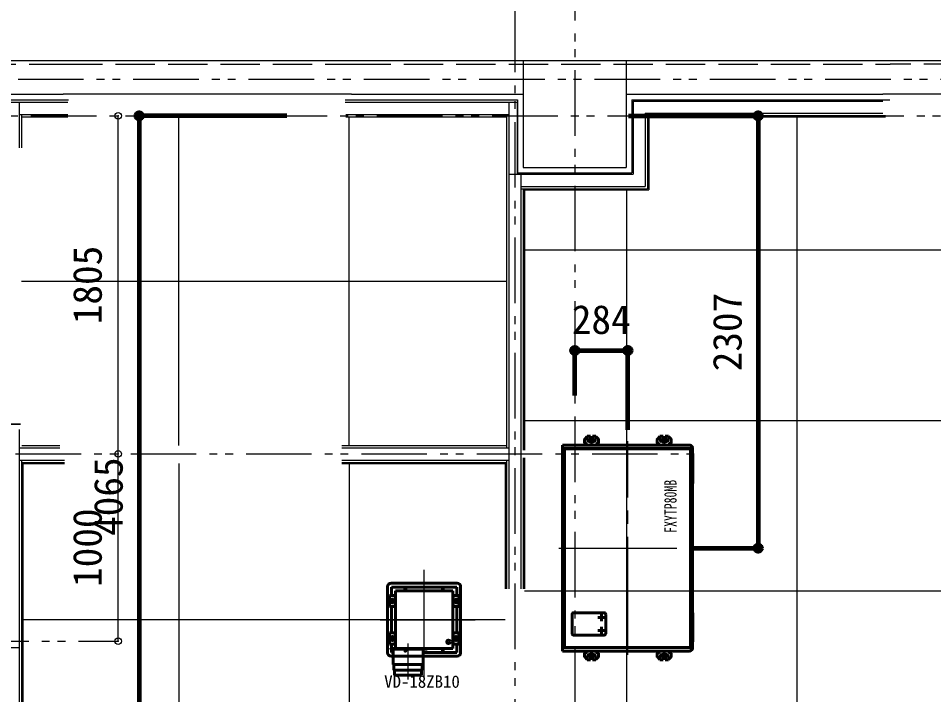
# Model space of a CAD drawing. Units: millimetres at full size. Extents: x -22551 to 92397, y -19340 to 14894.
# Drawn here: x 53649 to 58539, y 3230 to 6840 of the extents above; entities that cross this region are included whole.
import ezdxf
from ezdxf.enums import TextEntityAlignment as Align

# ---------------------------------------------------------------- set-up
doc = ezdxf.new("R2010")
doc.units = ezdxf.units.MM
doc.header["$LTSCALE"] = 70
doc.header["$PDMODE"] = 32
doc.header["$PDSIZE"] = 35
for name, pattern in [('CHAIN1', [8, 5, -1, 1, -1]), ('CHAIN2', [12, 9, -1, 1, -1]), ('DASHED3', [4, 3, -1]), ('DOUBLE_CHAIN1', [8.8, 5, -1, 0.6, -0.6, 0.6, -1])]:
    doc.linetypes.add(name, pattern=pattern)
for name, color, linetype, lineweight in [('1-0_1-SP_配管(M00_A-00 １階平面図_190409_150.jww)', 7, 'Continuous', 15), ('2-0_通芯', 7, 'Continuous', 15), ('2-1_躯体', 7, 'Continuous', 15), ('2-2_間仕切り芯', 7, 'DOUBLE_CHAIN1', 15), ('2-3_間仕切り', 7, 'Continuous', 15), ('4-2_5-3', 7, 'Continuous', 15), ('4-4_ジプトーン・ケイカル', 7, 'Continuous', 15), ('5-0_無題1', 1, 'Continuous', 60), ('9-0_無題1', 5, 'Continuous', 40)]:
    doc.layers.add(name, color=color, linetype=linetype, lineweight=lineweight)
doc.styles.add('ＭＳ ゴシック', font='')
doc.styles.get('ＭＳ ゴシック').set_extended_font_data('MS Gothic')

# ---------------------------------------------------------------- blocks, each defined once
blk = doc.blocks.new('グループ部品-70')
at = {"layer": '9-0_無題1'}
for p, q in [((56688.27, 4607.06), (56674.73, 4593.82)), ((56674.73, 4593.82), (56688.27, 4607.06)), ((56688.27, 4609.36), (56688.27, 4607.06)), ((56705.27, 4609.36), (56688.27, 4609.36)), ((56688.27, 4609.36), (56705.27, 4609.36)), ((56688.27, 4607.06), (56688.27, 4609.36)), ((56705.27, 4593.36), (56705.27, 4609.36)), ((56705.27, 4609.36), (56705.27, 4593.36)), ((56717.27, 4609.36), (56717.27, 4593.36)), ((56734.27, 4609.36), (56717.27, 4609.36)), ((56717.27, 4609.36), (56717.27, 4593.36)), ((56734.27, 4609.36), (56717.27, 4609.36)), ((56734.27, 4607.06), (56734.27, 4609.36)), ((56734.27, 4607.06), (56734.27, 4609.36)), ((56747.81, 4593.82), (56734.27, 4607.06)), ((56747.81, 4593.82), (56734.27, 4607.06)), ((57076.27, 4607.06), (57062.73, 4593.82)), ((57062.73, 4593.82), (57076.27, 4607.06)), ((57076.27, 4609.36), (57076.27, 4607.06)), ((57093.27, 4609.36), (57076.27, 4609.36)), ((57076.27, 4609.36), (57093.27, 4609.36)), ((57076.27, 4607.06), (57076.27, 4609.36)), ((57093.27, 4593.36), (57093.27, 4609.36)), ((57093.27, 4609.36), (57093.27, 4593.36)), ((57105.27, 4609.36), (57105.27, 4593.36)), ((57122.27, 4609.36), (57105.27, 4609.36)), ((57105.27, 4609.36), (57105.27, 4593.36)), ((57122.27, 4609.36), (57105.27, 4609.36)), ((57122.27, 4607.06), (57122.27, 4609.36)), ((57122.27, 4607.06), (57122.27, 4609.36)), ((57135.81, 4593.82), (57122.27, 4607.06)), ((57135.81, 4593.82), (57122.27, 4607.06)), ((56683.27, 4562.36), (56556.27, 4562.36)), ((56556.27, 4562.36), (56556.27, 3462.36)), ((56556.27, 3462.36), (56556.27, 4562.36)), ((57231.27, 4562.36), (56556.27, 4562.36)), ((56673.27, 4590.29), (56673.27, 4577.36)), ((56673.27, 4590.29), (56673.27, 4577.36)), ((56683.27, 4567.36), (56683.27, 4562.36)), ((56683.27, 4567.36), (56683.27, 4562.36)), ((56697.27, 4593.36), (56705.27, 4593.36)), ((56705.27, 4593.36), (56697.27, 4593.36)), ((56725.27, 4581.36), (56697.27, 4581.36)), ((56725.27, 4581.36), (56697.27, 4581.36)), ((56717.27, 4593.36), (56725.27, 4593.36)), ((56725.27, 4593.36), (56717.27, 4593.36)), ((56739.27, 4562.36), (56739.27, 4567.36)), ((56739.27, 4567.36), (56739.27, 4562.36)), ((57071.27, 4562.36), (56739.27, 4562.36)), ((56749.27, 4577.36), (56749.27, 4590.29)), ((56749.27, 4590.29), (56749.27, 4577.36)), ((57061.27, 4590.29), (57061.27, 4577.36)), ((57061.27, 4590.29), (57061.27, 4577.36)), ((57071.27, 4567.36), (57071.27, 4562.36)), ((57071.27, 4567.36), (57071.27, 4562.36)), ((57085.27, 4593.36), (57093.27, 4593.36)), ((57093.27, 4593.36), (57085.27, 4593.36)), ((57113.27, 4581.36), (57085.27, 4581.36)), ((57113.27, 4581.36), (57085.27, 4581.36)), ((57105.27, 4593.36), (57113.27, 4593.36)), ((57113.27, 4593.36), (57105.27, 4593.36)), ((57127.27, 4562.36), (57127.27, 4567.36)), ((57127.27, 4567.36), (57127.27, 4562.36)), ((57231.27, 4562.36), (57127.27, 4562.36)), ((57137.27, 4577.36), (57137.27, 4590.29)), ((57137.27, 4590.29), (57137.27, 4577.36)), ((57251.25, 4543.36), (56556.27, 4543.36)), ((57251.27, 4542.36), (56556.27, 4542.36)), ((56565.27, 3482.36), (56565.27, 4542.36)), ((56566.27, 3482.36), (56566.27, 4542.36)), ((57239.87, 3482.36), (57239.87, 4542.36)), ((57251.07, 3482.36), (57251.07, 4542.36)), ((57251.07, 3486.36), (57251.07, 4538.36)), ((57251.27, 4538.36), (57251.07, 4538.36)), ((57251.87, 4513.12), (57251.07, 4513.12)), ((57251.27, 4538.36), (57251.27, 4542.36)), ((56607.47, 3557.36), (56607.47, 3657.36)), ((56777.47, 3667.36), (56617.47, 3667.36)), ((56787.47, 3642.36), (56765.27, 3642.36)), ((56787.47, 3557.36), (56787.47, 3657.36)), ((57251.87, 3667.36), (57251.07, 3667.36)), ((57251.87, 3667.36), (57251.87, 3511.6)), ((56777.47, 3547.36), (56617.47, 3547.36)), ((57251.27, 3482.36), (56556.27, 3482.36)), ((57251.25, 3481.36), (56556.27, 3481.36)), ((57251.07, 3511.6), (57251.87, 3511.6)), ((57251.27, 3486.36), (57251.07, 3486.36)), ((57251.27, 3486.36), (57251.27, 3482.36)), ((56556.27, 3462.36), (56683.27, 3462.36)), ((57231.27, 3462.36), (56556.27, 3462.36)), ((56673.27, 3434.43), (56673.27, 3447.36)), ((56673.27, 3434.43), (56673.27, 3447.36)), ((56688.27, 3417.66), (56674.73, 3430.9)), ((56674.73, 3430.89), (56688.27, 3417.66)), ((56683.27, 3457.36), (56683.27, 3462.36)), ((56683.27, 3457.36), (56683.27, 3462.36)), ((56725.27, 3443.36), (56697.27, 3443.36)), ((56725.27, 3443.36), (56697.27, 3443.36)), ((56697.27, 3431.36), (56705.27, 3431.36)), ((56705.27, 3431.36), (56697.27, 3431.36)), ((56705.27, 3431.36), (56705.27, 3415.36)), ((56705.27, 3415.36), (56705.27, 3431.36)), ((56717.27, 3431.36), (56725.27, 3431.36)), ((56717.27, 3415.36), (56717.27, 3431.36)), ((56725.27, 3431.36), (56717.27, 3431.36)), ((56717.27, 3415.36), (56717.27, 3431.36)), ((56747.81, 3430.9), (56734.27, 3417.66)), ((56747.81, 3430.89), (56734.27, 3417.66)), ((56739.27, 3462.36), (57071.27, 3462.36)), ((56739.27, 3462.36), (56739.27, 3457.36)), ((56739.27, 3457.36), (56739.27, 3462.36)), ((56749.27, 3447.36), (56749.27, 3434.43)), ((56749.27, 3434.43), (56749.27, 3447.36)), ((57061.27, 3434.43), (57061.27, 3447.36)), ((57061.27, 3434.43), (57061.27, 3447.36)), ((57076.27, 3417.66), (57062.73, 3430.9)), ((57062.73, 3430.89), (57076.27, 3417.66)), ((57071.27, 3457.36), (57071.27, 3462.36)), ((57071.27, 3457.36), (57071.27, 3462.36)), ((57113.27, 3443.36), (57085.27, 3443.36)), ((57113.27, 3443.36), (57085.27, 3443.36)), ((57085.27, 3431.36), (57093.27, 3431.36)), ((57093.27, 3431.36), (57085.27, 3431.36)), ((57093.27, 3431.36), (57093.27, 3415.36)), ((57093.27, 3415.36), (57093.27, 3431.36)), ((57105.27, 3431.36), (57113.27, 3431.36)), ((57105.27, 3415.36), (57105.27, 3431.36)), ((57105.27, 3415.36), (57105.27, 3431.36)), ((57113.27, 3431.36), (57105.27, 3431.36)), ((57135.81, 3430.9), (57122.27, 3417.66)), ((57127.27, 3462.36), (57231.27, 3462.36)), ((57127.27, 3462.36), (57127.27, 3457.36)), ((57127.27, 3457.36), (57127.27, 3462.36)), ((57137.27, 3447.36), (57137.27, 3434.43)), ((57137.27, 3434.43), (57137.27, 3447.36)), ((56688.27, 3415.36), (56688.27, 3417.66)), ((56688.27, 3417.66), (56688.27, 3415.36)), ((56705.27, 3415.36), (56688.27, 3415.36)), ((56688.27, 3415.36), (56705.27, 3415.36)), ((56734.27, 3415.36), (56717.27, 3415.36)), ((56734.27, 3415.36), (56717.27, 3415.36)), ((56734.27, 3417.66), (56734.27, 3415.36)), ((56734.27, 3417.66), (56734.27, 3415.36)), ((57076.27, 3415.36), (57076.27, 3417.66)), ((57076.27, 3417.66), (57076.27, 3415.36)), ((57093.27, 3415.36), (57076.27, 3415.36)), ((57076.27, 3415.36), (57093.27, 3415.36)), ((57122.27, 3415.36), (57105.27, 3415.36)), ((57122.27, 3415.36), (57105.27, 3415.36)), ((57122.27, 3417.66), (57122.27, 3415.36))]:
    blk.add_line(p, q, dxfattribs=at)
at = {"layer": '9-0_無題1', "color": 7, "linetype": 'CHAIN2', "lineweight": 15}
for p, q in [((56905.27, 3442.36), (56905.27, 4582.36)), ((56536.27, 4012.36), (57271.07, 4012.36))]:
    blk.add_line(p, q, dxfattribs=at)
at = {"layer": '9-0_無題1', "linetype": 'CHAIN1'}
for p, q in [((56745.27, 3642.36), (56785.27, 3642.36)), ((56765.27, 3622.36), (56765.27, 3662.36)), ((56745.27, 3572.36), (56785.27, 3572.36)), ((56765.27, 3552.36), (56765.27, 3592.36))]:
    blk.add_line(p, q, dxfattribs=at)
at = {"layer": '9-0_無題1'}
for points in [[(57251.07, 4538.36), (57251.27, 4538.36), (57251.27, 4542.36)], [(57251.87, 4513.12), (57251.87, 4357.36), (57251.07, 4357.36)], [(57251.27, 3482.36), (57251.27, 3486.36), (57251.07, 3486.36)], [(57135.81, 3430.89), (57122.27, 3417.66), (57122.27, 3415.36)]]:
    blk.add_lwpolyline(points, dxfattribs=at)
for centre in [(56711.27, 4587.36), (57099.27, 4587.36), (56711.27, 3437.36), (57099.27, 3437.36)]:
    blk.add_circle(centre, 10, dxfattribs=at)
for centre, radius, start, end in [((56678.27, 4590.29), 5, 135.00003, 179.99995), ((56678.27, 4590.29), 5, 135, 180), ((56678.27, 4577.36), 5, 179.99995, 270.00003), ((56678.27, 4577.36), 5, 180, 270), ((56678.27, 4567.36), 5, 359.99995, 90.00003), ((56678.27, 4567.36), 5, 359.99998, 90), ((56697.27, 4587.36), 6, 90, 269.99998), ((56697.27, 4587.36), 6, 90, 270), ((56725.27, 4587.36), 6, 270, 90), ((56725.27, 4587.36), 6, 270, 90), ((56744.27, 4567.36), 5, 89.99994, 180.00003), ((56744.27, 4567.36), 5, 90, 180), ((56744.27, 4577.36), 5, 269.99995, 0.00003), ((56744.27, 4577.36), 5, 270, 359.99998), ((56744.27, 4590.29), 5, 0.00003, 44.99995), ((56744.27, 4590.29), 5, 359.99998, 44.99998), ((57066.27, 4590.29), 5, 135.00003, 179.99995), ((57066.27, 4590.29), 5, 135, 180), ((57066.27, 4577.36), 5, 179.99995, 270.00003), ((57066.27, 4577.36), 5, 180, 270), ((57066.27, 4567.36), 5, 359.99995, 90.00003), ((57066.27, 4567.36), 5, 359.99998, 90), ((57085.27, 4587.36), 6, 90, 269.99998), ((57085.27, 4587.36), 6, 90, 270), ((57113.27, 4587.36), 6, 270, 90), ((57113.27, 4587.36), 6, 270, 90), ((57132.27, 4567.36), 5, 89.99994, 180.00003), ((57132.27, 4567.36), 5, 90, 180), ((57132.27, 4577.36), 5, 269.99995, 0.00003), ((57132.27, 4577.36), 5, 270, 359.99998), ((57132.27, 4590.29), 5, 0.00003, 44.99995), ((57132.27, 4590.29), 5, 359.99998, 44.99998), ((57231.27, 4542.36), 20, 359.99995, 90.00003), ((57231.27, 4542.36), 20, 359.99998, 90), ((56617.47, 3657.36), 10, 90, 180), ((56777.47, 3657.36), 10, 359.99998, 90), ((56617.47, 3557.36), 10, 180, 270), ((56777.47, 3557.36), 10, 270, 359.99998), ((57231.27, 3482.36), 20, 269.99995, 0.00003), ((57231.27, 3482.36), 20, 270, 359.99998), ((56678.27, 3447.36), 5, 89.99995, 180.00003), ((56678.27, 3447.36), 5, 90, 180), ((56678.27, 3434.43), 5, 180.00003, 224.99995), ((56678.27, 3434.43), 5, 180, 225), ((56678.27, 3457.36), 5, 269.99995, 0.00003), ((56678.27, 3457.36), 5, 270, 359.99998), ((56697.27, 3437.36), 6, 90, 269.99998), ((56697.27, 3437.36), 6, 90, 270), ((56725.27, 3437.36), 6, 270, 90), ((56725.27, 3437.36), 6, 270, 90), ((56744.27, 3457.36), 5, 179.99995, 270.00005), ((56744.27, 3457.36), 5, 180, 270), ((56744.27, 3447.36), 5, 359.99995, 90.00003), ((56744.27, 3447.36), 5, 359.99998, 90), ((56744.27, 3434.43), 5, 315.00003, 359.99995), ((56744.27, 3434.43), 5, 314.99998, 359.99998), ((57066.27, 3447.36), 5, 89.99995, 180.00003), ((57066.27, 3447.36), 5, 90, 180), ((57066.27, 3434.43), 5, 180.00003, 224.99995), ((57066.27, 3434.43), 5, 180, 225), ((57066.27, 3457.36), 5, 269.99995, 0.00003), ((57066.27, 3457.36), 5, 270, 359.99998), ((57085.27, 3437.36), 6, 90, 269.99998), ((57085.27, 3437.36), 6, 90, 270), ((57113.27, 3437.36), 6, 270, 90), ((57113.27, 3437.36), 6, 270, 90), ((57132.27, 3457.36), 5, 179.99995, 270.00005), ((57132.27, 3457.36), 5, 180, 270), ((57132.27, 3447.36), 5, 359.99995, 90.00003), ((57132.27, 3447.36), 5, 359.99998, 90), ((57132.27, 3434.43), 5, 315.00003, 359.99995), ((57132.27, 3434.43), 5, 314.99998, 359.99998)]:
    blk.add_arc(centre, radius, start, end, dxfattribs=at)
at = {"layer": '9-0_無題1', "color": 7, "style": 'ＭＳ ゴシック', "width": 0.7}
blk.add_text('FXYTP80MB', height=65.98, rotation=90, dxfattribs=at).set_placement((57185.01, 4093.76), align=Align.BOTTOM_LEFT)
blk = doc.blocks.new('グループ部品-87')
at = {"layer": '9-0_無題1', "color": 7, "linetype": 'CHAIN2', "lineweight": 15}
for p, q in [((55816.99, 3323.06), (55816.99, 3895.35)), ((55581.57, 3629.77), (56088.94, 3629.77)), ((55730.99, 3309.77), (55730.99, 3503.67))]:
    blk.add_line(p, q, dxfattribs=at)
at = {"layer": '9-0_無題1'}
for p, q in [((55640.27, 3824.77), (55993.71, 3824.77)), ((55640.27, 3824.77), (55816.99, 3824.77)), ((55816.99, 3824.77), (55993.71, 3824.77)), ((55621.99, 3453.05), (55621.99, 3806.48)), ((55621.99, 3453.05), (55621.99, 3806.48)), ((55642.49, 3804.27), (55991.49, 3804.27)), ((55642.49, 3759.77), (55642.49, 3804.27)), ((55970.49, 3783.27), (55663.49, 3783.27)), ((55663.49, 3783.27), (55663.49, 3476.27)), ((55714.49, 3793.27), (55714.49, 3798.27)), ((55719.49, 3793.27), (55719.49, 3798.27)), ((55914.49, 3793.27), (55914.49, 3798.27)), ((55919.49, 3793.27), (55919.49, 3798.27)), ((55970.49, 3783.27), (55970.49, 3476.27)), ((55991.49, 3759.77), (55991.49, 3804.27)), ((56011.99, 3629.77), (56011.99, 3806.48)), ((55631.24, 3759.77), (55631.24, 3699.77)), ((55661.74, 3759.77), (55631.24, 3759.77)), ((55638.99, 3733.27), (55638.99, 3726.27)), ((55653.99, 3733.27), (55653.99, 3726.27)), ((55661.74, 3759.77), (55661.74, 3699.77)), ((55661.74, 3759.77), (55663.49, 3759.77)), ((55972.24, 3759.77), (55970.49, 3759.77)), ((55972.24, 3759.77), (56002.74, 3759.77)), ((55979.99, 3733.27), (55979.99, 3726.27)), ((55994.99, 3733.27), (55994.99, 3726.27)), ((56002.74, 3759.77), (56002.74, 3699.77)), ((55661.74, 3699.77), (55631.24, 3699.77)), ((55642.49, 3559.77), (55642.49, 3699.77)), ((55661.74, 3699.77), (55663.49, 3699.77)), ((55972.24, 3699.77), (55970.49, 3699.77)), ((55991.49, 3559.77), (55991.49, 3699.77)), ((55631.24, 3499.77), (55631.24, 3559.77)), ((55661.74, 3559.77), (55631.24, 3559.77)), ((55638.99, 3526.27), (55638.99, 3533.27)), ((55653.99, 3526.27), (55653.99, 3533.27)), ((55661.74, 3499.77), (55661.74, 3559.77)), ((55661.74, 3559.77), (55663.49, 3559.77)), ((55972.24, 3559.77), (55970.49, 3559.77)), ((55972.24, 3499.77), (55972.24, 3559.77)), ((55972.24, 3559.77), (56002.74, 3559.77)), ((55979.99, 3526.27), (55979.99, 3533.27)), ((55994.99, 3526.27), (55994.99, 3533.27)), ((56002.74, 3499.77), (56002.74, 3559.77)), ((55661.74, 3499.77), (55631.24, 3499.77)), ((55637.99, 3476.27), (55970.49, 3476.27)), ((55637.99, 3476.27), (55637.99, 3473.27)), ((55637.99, 3473.27), (55832.99, 3473.27)), ((55642.49, 3476.27), (55642.49, 3499.77)), ((55642.49, 3455.27), (55642.49, 3473.27)), ((55650.99, 3391.27), (55650.99, 3473.27)), ((55661.74, 3499.77), (55663.49, 3499.77)), ((55810.99, 3391.27), (55810.99, 3473.27)), ((55832.99, 3473.27), (55832.99, 3476.27)), ((55972.24, 3499.77), (55970.49, 3499.77)), ((55972.24, 3499.77), (56002.74, 3499.77)), ((55991.49, 3455.27), (55991.49, 3499.77)), ((55640.27, 3434.77), (55651.49, 3434.77)), ((55650.99, 3434.77), (55640.27, 3434.77)), ((55642.49, 3455.27), (55650.99, 3455.27)), ((55810.99, 3455.27), (55991.49, 3455.27)), ((55993.71, 3434.77), (55810.99, 3434.77)), ((55993.71, 3434.77), (55810.99, 3434.77)), ((55914.49, 3466.27), (55914.49, 3461.27)), ((55919.49, 3466.27), (55919.49, 3461.27)), ((55650.99, 3391.27), (55810.99, 3391.27)), ((55654.99, 3361.27), (55654.99, 3391.27)), ((55806.99, 3361.27), (55806.99, 3391.27)), ((55654.99, 3361.27), (55806.99, 3361.27)), ((55658.99, 3334.27), (55658.99, 3361.27)), ((55658.99, 3334.27), (55802.99, 3334.27)), ((55802.99, 3334.27), (55802.99, 3361.27))]:
    blk.add_line(p, q, dxfattribs=at)
at = {"layer": '9-0_無題1', "linetype": 'DASHED3'}
blk.add_line((55810.99, 3434.77), (55650.99, 3434.77), dxfattribs=at)
at = {"layer": '9-0_無題1'}
for points in [[(56011.99, 3806.48), (56011.99, 3453.05), (56011.99, 3629.77)], [(55972.24, 3759.77), (55972.24, 3699.77), (56002.74, 3699.77)]]:
    blk.add_lwpolyline(points, dxfattribs=at)
for centre, radius in [((55716.99, 3795.77), 2.5), ((55716.99, 3795.77), 2.5), ((55916.99, 3795.77), 2.5), ((55916.99, 3795.77), 2.5), ((55646.49, 3729.77), 7.5), ((55987.49, 3729.77), 7.5), ((55982.99, 3729.77), 2.5), ((55646.49, 3529.77), 7.5), ((55946.99, 3511.77), 9.5), ((55987.49, 3529.77), 7.5), ((55982.99, 3529.77), 2.5), ((55982.99, 3529.77), 2.5), ((55716.99, 3463.77), 2.5), ((55716.99, 3463.77), 2.5), ((55916.99, 3463.77), 2.5), ((55916.99, 3463.77), 2.5)]:
    blk.add_circle(centre, radius, dxfattribs=at)
for centre, radius, start, end in [((55640.27, 3806.48), 18.28, 90, 180), ((55640.27, 3806.48), 18.28, 90, 180), ((55993.71, 3806.48), 18.28, 0, 90), ((55993.71, 3806.48), 18.28, 0, 90), ((55716.99, 3798.27), 2.5, 0, 180), ((55716.99, 3793.27), 2.5, 180, 0), ((55916.99, 3798.27), 2.5, 0, 180), ((55916.99, 3793.27), 2.5, 180, 0), ((55646.49, 3733.27), 7.5, 0, 180), ((55646.49, 3726.27), 7.5, 180, 0), ((55987.49, 3733.27), 7.5, 0, 180), ((55987.49, 3726.27), 7.5, 180, 0), ((55646.49, 3533.27), 7.5, 0, 180), ((55646.49, 3526.27), 7.5, 180, 0), ((55987.49, 3533.27), 7.5, 0, 180), ((55987.49, 3526.27), 7.5, 180, 0), ((55640.27, 3453.05), 18.28, 180, 270), ((55640.27, 3453.05), 18.28, 180, 270), ((55916.99, 3466.27), 2.5, 0, 180), ((55916.99, 3461.27), 2.5, 180, 0), ((55993.71, 3453.05), 18.28, 270, 0), ((55993.71, 3453.05), 18.28, 270, 0)]:
    blk.add_arc(centre, radius, start, end, dxfattribs=at)

msp = doc.modelspace()

# ---------------------------------------------------------------- linework, layer by layer
at = {"layer": '1-0_1-SP_配管(M00_A-00 １階平面図_190409_150.jww)'}
for p, q in [((54147.18, 6319.77), (54182.97, 6319.77)), ((54182.97, 4514.77), (54182.97, 6319.77)), ((54154.74, 4514.77), (54182.97, 4514.77)), ((54182.97, 3514.77), (54182.97, 4514.77)), ((54101.84, 3514.77), (54182.97, 3514.77))]:
    msp.add_line(p, q, dxfattribs=at)
for p in [(54182.97, 6319.77), (54182.97, 4514.77), (54182.97, 3514.77)]:
    msp.add_point(p, dxfattribs=at)
at = {"layer": '2-0_通芯', "linetype": 'DOUBLE_CHAIN1'}
for p, q in [((56621.52, 10874.77), (56621.52, -7611.2)), ((46871.52, 6514.77), (92121.52, 6514.77)), ((45708.82, 6319.77), (89760.49, 6319.77))]:
    msp.add_line(p, q, dxfattribs=at)
at = {"layer": '2-1_躯体'}
for p, q in [((50326.52, 6614.77), (53888.95, 6614.77)), ((55428.95, 6614.77), (58306.52, 6614.77)), ((56346.52, 6614.77), (56346.52, 6044.77)), ((56896.52, 6614.77), (56896.52, 6044.77)), ((53521.52, 6434.77), (53888.95, 6434.77)), ((55428.95, 6434.77), (56346.52, 6434.77)), ((56896.52, 6434.77), (58266.52, 6434.77)), ((56346.52, 6044.77), (56896.52, 6044.77)), ((53667.52, 4559.77), (53871.52, 4559.77)), ((53654.02, 4547.27), (53871.52, 4547.27)), ((53654.02, 4482.27), (53896.52, 4482.27)), ((53666.52, 4469.77), (53896.52, 4469.77)), ((53672.52, 4463.77), (53896.52, 4463.77))]:
    msp.add_line(p, q, dxfattribs=at)
at = {"layer": '2-1_躯体', "linetype": 'DASHED3'}
for p, q in [((50346.52, 6594.77), (53888.95, 6594.77)), ((55428.95, 6594.77), (58306.52, 6594.77))]:
    msp.add_line(p, q, dxfattribs=at)
at = {"layer": '2-2_間仕切り芯'}
for p, q in [((56301.52, 7518.34), (56301.52, -4984.66)), ((53018.04, 4514.77), (57268.53, 4514.77)), ((48426.52, 3514.77), (54175.19, 3514.77))]:
    msp.add_line(p, q, dxfattribs=at)
at = {"layer": '2-3_間仕切り'}
for p, q in [((53551.52, 6404.77), (53916.95, 6404.77)), ((53589.02, 6392.27), (53913.95, 6392.27)), ((53654.02, 6392.27), (53654.02, 6149.77)), ((55395.95, 6404.77), (56316.52, 6404.77)), ((56269.02, 6392.27), (56269.02, 6008.27)), ((56316.52, 6404.77), (56316.52, 6014.77)), ((56926.52, 6404.77), (56926.52, 6014.77)), ((56926.52, 6404.77), (58304.92, 6404.77)), ((56933.02, 6398.27), (56933.02, 6008.27)), ((56933.02, 6398.27), (58266.52, 6398.27)), ((53654.02, 6327.27), (53913.95, 6327.27)), ((53666.52, 6327.27), (53666.52, 6149.77)), ((53666.52, 6314.77), (53913.95, 6314.77)), ((55398.95, 6327.27), (56269.02, 6327.27)), ((55398.95, 6314.77), (56256.52, 6314.77)), ((56256.52, 6327.27), (56256.52, 4547.27)), ((56998.02, 6333.27), (56998.02, 5943.27)), ((56998.02, 6333.27), (58266.52, 6333.27)), ((57010.52, 6320.77), (57010.52, 5930.77)), ((57010.52, 6320.77), (58281.52, 6320.77)), ((57016.52, 6314.77), (57016.52, 5924.77)), ((57016.52, 6314.77), (58281.52, 6314.77)), ((56316.52, 6014.77), (56926.52, 6014.77)), ((56269.02, 6008.27), (56269.02, 3794.77)), ((56269.02, 6008.27), (56933.02, 6008.27)), ((56334.02, 6008.27), (56334.02, 3794.77)), ((56334.02, 5943.27), (56998.02, 5943.27)), ((56334.02, 5930.77), (57010.52, 5930.77)), ((56346.52, 5930.77), (56346.52, 4534.77)), ((56346.52, 5924.77), (57016.52, 5924.77)), ((56352.52, 5924.77), (56352.52, 4534.77)), ((53660.52, 4673.67), (53576.52, 4673.67)), ((53660.52, 4671.37), (53576.52, 4671.37)), ((53654.02, 4644.77), (53654.02, 700.77)), ((55376.52, 4559.77), (56256.52, 4559.77)), ((55376.52, 4547.27), (56269.02, 4547.27)), ((53666.52, 4482.27), (53666.52, 47.27)), ((53672.52, 4469.77), (53672.52, 65.77)), ((55376.52, 4482.27), (56269.02, 4482.27)), ((55376.52, 4469.77), (56256.52, 4469.77)), ((55376.52, 4463.77), (56250.52, 4463.77)), ((56250.52, 4469.77), (56250.52, 3794.77)), ((56256.52, 4482.27), (56256.52, 3794.77)), ((56346.52, 4494.77), (56346.52, 3794.77)), ((56352.52, 4494.77), (56352.52, 3794.77)), ((50536.52, 3482.27), (53654.02, 3482.27))]:
    msp.add_line(p, q, dxfattribs=at)
msp.add_lwpolyline([(55395.95, 6392.27), (56314.02, 6392.27), (56314.02, 6008.27)], dxfattribs=at)
at = {"layer": '4-2_5-3'}
for p, q in [((53888.95, 6614.77), (55428.95, 6614.77)), ((58306.52, 6614.77), (60936.52, 6614.77)), ((55428.95, 6434.77), (53888.95, 6434.77)), ((60976.52, 6434.77), (58266.52, 6434.77))]:
    msp.add_line(p, q, dxfattribs=at)
at = {"layer": '4-2_5-3', "linetype": 'DASHED3'}
for p, q in [((53888.95, 6594.77), (55428.95, 6594.77)), ((60936.52, 6594.77), (58306.52, 6594.77))]:
    msp.add_line(p, q, dxfattribs=at)
at = {"layer": '4-4_ジプトーン・ケイカル'}
for p, q in [((54506.52, 4559.77), (54506.52, 6314.77)), ((55416.52, 4559.77), (55416.52, 6314.77)), ((57807.77, 6314.77), (57807.77, 1253.27)), ((56897.77, 5924.77), (56897.77, 1253.27)), ((56352.52, 5604.02), (62903.02, 5604.02)), ((53666.52, 5437.27), (56256.52, 5437.27)), ((56352.52, 4694.02), (62903.02, 4694.02)), ((54506.52, 4463.77), (54506.52, 65.77)), ((55416.52, 4463.77), (55416.52, 65.77)), ((56352.52, 3784.02), (62903.02, 3784.02)), ((56250.52, 3629.77), (53672.52, 3629.77))]:
    msp.add_line(p, q, dxfattribs=at)
at = {"layer": '5-0_無題1'}
for p, q in [((54295.14, 6319.77), (54295.14, 2254.45)), ((55082.83, 6319.77), (54295.14, 6319.77)), ((56907.97, 6319.77), (57601.2, 6319.77)), ((57601.2, 6319.77), (57601.2, 4012.36)), ((56621.52, 5067.48), (56905.27, 5067.48)), ((56621.52, 4827.65), (56621.52, 5067.48)), ((56905.27, 4643.46), (56905.27, 5067.48)), ((57248.03, 4012.36), (57601.2, 4012.36))]:
    msp.add_line(p, q, dxfattribs=at)
for p in [(54295.14, 6319.77), (57601.2, 6319.77), (56621.52, 5067.48), (56905.27, 5067.48), (57601.2, 4012.36)]:
    msp.add_point(p, dxfattribs=at)

# ---------------------------------------------------------------- block references
at = {"layer": '9-0_無題1'}
for name in ['グループ部品-70', 'グループ部品-87']:
    msp.add_blockref(name, (0, 0), dxfattribs=at)

# ---------------------------------------------------------------- texts
at = {"layer": '1-0_1-SP_配管(M00_A-00 １階平面図_190409_150.jww)', "style": 'ＭＳ ゴシック'}
for s, p in [('1805', (54140.97, 5207.27)), ('1000', (54140.97, 3804.77))]:
    msp.add_text(s, height=154, rotation=90, dxfattribs=at).set_placement(p, align=Align.BOTTOM_LEFT)
at = {"layer": '5-0_無題1', "style": 'ＭＳ ゴシック'}
for s, p in [('2307', (57559.2, 4956.06)), ('4065', (54253.14, 4077.11))]:
    msp.add_text(s, height=154, rotation=90, dxfattribs=at).set_placement(p, align=Align.BOTTOM_LEFT)
msp.add_text('284', height=154, dxfattribs=at).set_placement((56605.9, 5109.48), align=Align.BOTTOM_LEFT)
at = {"layer": '9-0_無題1', "color": 7, "style": 'ＭＳ ゴシック'}
msp.add_text('VD-18ZB10', height=65.98, dxfattribs=at).set_placement((55603.7, 3246.72), align=Align.BOTTOM_LEFT)

doc.saveas('drawing.dxf')
